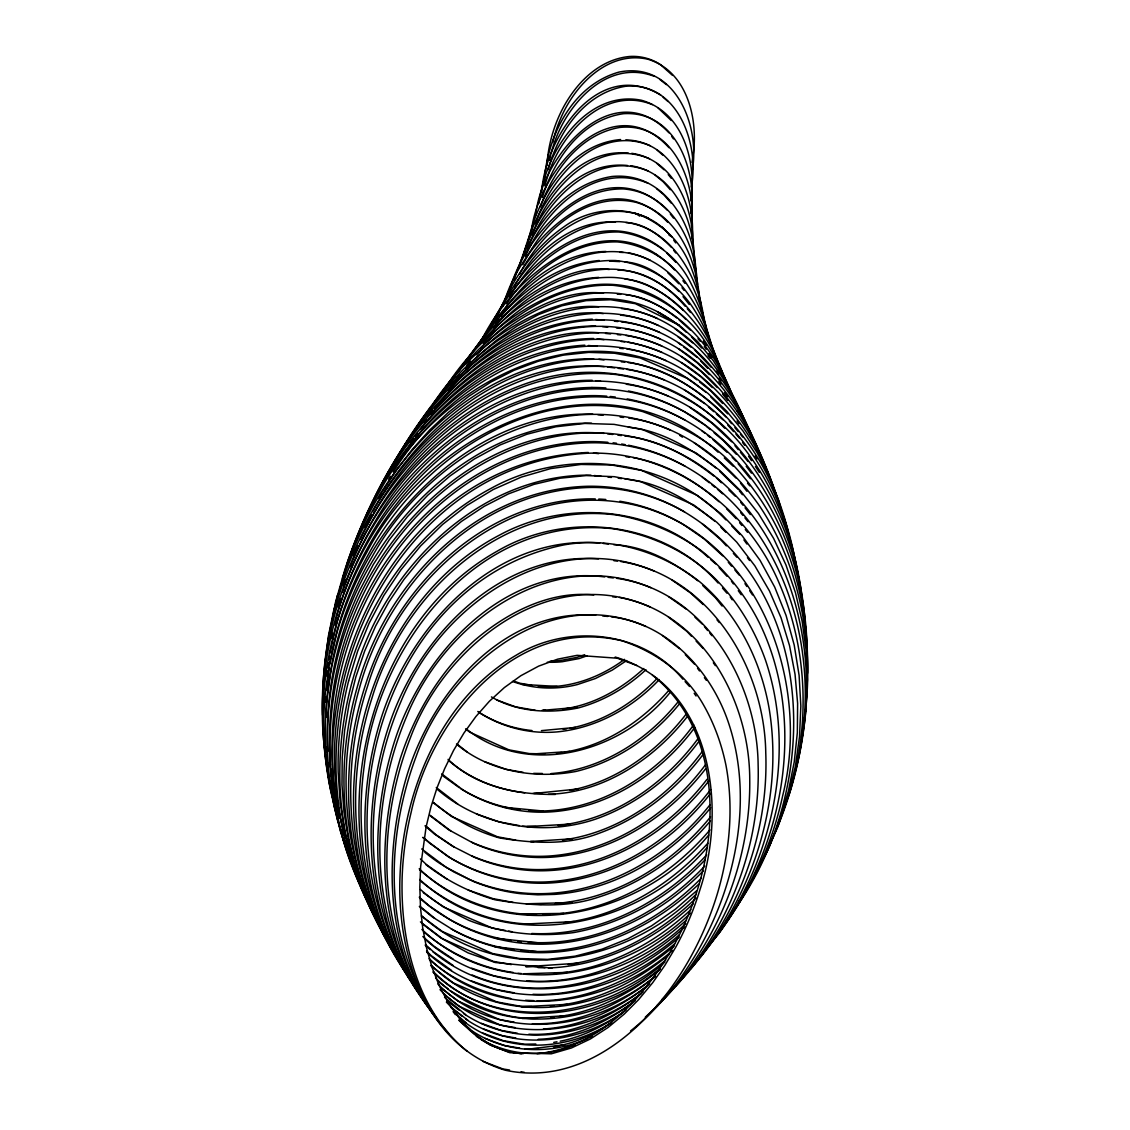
<?xml version="1.0" encoding="UTF-8"?>
<svg xmlns="http://www.w3.org/2000/svg" width="1130" height="1130" viewBox="0 0 1130 1130"><rect width="100%" height="100%" fill="white"/><g stroke="black" fill="none" stroke-linecap="round" stroke-linejoin="round"><path stroke-width="1.5" d="M692.21 238.924C695.572 197.114 674.455 141.01 625.822 139.922M694.385 267.471C696.193 225.901 676.969 173.102 630.907 165.743M691.504 226.212C696.984 182.227 672.308 121.927 619.749 127.436C579.902 134.3 553.22 170.856 540.423 206.818M322.898 694.752C323.194 660.174 329.31 625.836 339.749 592.897A347.32 342.348 -61 0 1 373.168 520.012C419.286 443.949 499.969 379.751 592.233 380.316M324.48 674.2L324.861 665.443M325.624 701.984L325.963 696.8M326.401 689.893L329.282 667.59M691.094 213.641C697.464 170.588 675.472 110.387 623.605 113.692C581.385 119.512 553.983 159.471 542.343 197.524M546.92 165.319L547.669 157.126A140.162 138.157 -61 0 1 558.347 117.704C571.074 88.38 595.793 59.777 629.438 56.5A51.302 50.568 -61 0 1 660.542 64.692L672.548 75.413M690.995 200.914C696.546 162.226 683.551 112.435 641.628 100.302C594.493 90.753 558.375 135.247 545.437 175.531A155.545 153.313 -61 0 0 538.869 203.4M693.255 154.203C698.284 118.17 686.814 71.063 647.9 59.226C608.166 50.285 574.548 85.16 560.48 118.89A140.162 138.157 -61 0 0 552.627 142.465M326.655 675.881L327.163 670.952M691.32 187.057C699.767 144.414 677.958 81.84 625.907 86.233C584.775 92.618 558.192 132.055 548.205 169.754M544.491 177.961C548.516 133.679 573.418 84.934 618.915 72.108C675.104 60.667 701.024 126.419 692.026 171.704M324.932 663.706L328.435 635.908L333.618 610.864L340.963 585.227A349.297 344.283 -61 0 1 374.27 512.625C410.967 452.311 466.831 401.376 535.253 380.584C601.047 360.131 676.898 378.211 724.74 428.242M541.651 192.34C545.027 137.224 598.236 57.376 660.64 95.005M327.644 646.346L328.322 641.416M328.774 638.125L335.511 602.276L344.805 569.901A351.43 346.387 -61 0 1 377.618 498.189C422.931 422.931 502.158 357.603 593.674 358.761M329.805 664.158L337.15 630.314A339.057 334.197 -61 0 1 368.903 553.545C420.756 458.498 531.538 383.028 642.744 411.617C676.884 424.216 710.516 439.655 735.22 467.283C753.95 487.496 769.163 510.661 780.83 535.62C799.602 577.684 808.176 623.859 807.611 669.836A339.057 334.197 -61 0 1 807.54 673.296M531.284 232.582C536.538 172.382 611.288 84.199 668.988 147.705M327.488 667.675L328.336 662.802M328.901 659.539L329.466 656.29M330.031 653.041L337.023 622.136A341.995 337.093 -61 0 1 373.493 537.668C420.035 459.599 503.034 396.192 596.965 396.828A193.343 190.575 -61 0 1 684.935 420.035M332.121 620.935L337.503 595.185M339.113 592.318L347.447 562.161A351.826 346.783 -61 0 1 379.906 491.056C439.824 380.626 596.358 298.433 705.798 392.181M535.789 214.756C541.383 156.646 612.757 72.97 668.96 132.832M549.505 160.432L550.691 155.46M527.71 242.724C537.937 196.662 569.308 144.132 620.624 139.541M331.387 638.394L332.63 633.309M334.72 624.819L337.206 614.635A345.229 340.271 -61 0 1 364.482 546.581C412.125 454.684 510.181 377.66 618.237 390.175A191.662 188.922 -61 0 1 686.984 413.17C763.753 457.749 802.809 547.895 805.747 633.972M338.209 606.951L340.497 598.914M551.087 153.793C561.497 109.667 604.423 57.22 654.482 76.402M348.619 680.867L357.589 651.346L369.129 623.237L383.805 595.524L400.924 569.831L420.558 546.016L442.593 524.447L466.874 505.491L493.189 489.558L521.255 477.114L550.691 468.597L581.018 464.444L611.485 464.981L641.473 470.348L696.942 495.223L720.926 513.712L742.071 535.634L760.024 560.282L774.7 587.077L786.085 615.483L794.206 645.046L799.108 675.359L800.845 706.066L799.517 736.817L795.393 766.253L787.949 797.314L777.977 826.524L765.448 854.746L755.462 872.756M509.319 291.328C525.549 228.5 605.299 147.832 667.166 210.025M514.093 280.24C527.993 233.769 560.607 184.557 611.952 176.492C667.166 171.237 696.772 229.715 695.967 277.217M502.836 306.032L504.474 301.399M535.535 223.684C550.042 177.565 597.304 123.636 650.202 145.728M527.894 248.445C544.801 201.62 594.14 148.906 648.14 170.955M532.329 234.772C548.318 188.781 596.682 136.363 649.51 158.765M497.285 316.442C511.141 281.568 532.654 248.487 563.898 226.876C595.595 203.442 644.976 204.29 670.74 236.184M505.011 299.86C523.981 237.244 607.135 159.104 667.646 222.186M777.694 824.279L789.107 794.616A324.593 319.931 -61 0 0 803.628 725.149C814.137 625.865 774.149 514.475 682.958 465.052A195.773 192.962 -61 0 0 628.478 445.248M525.563 256.341C544.462 210.463 594.761 160.841 647.871 183.201M768.838 845.565C809.052 765.547 815.309 667.816 779.912 584.916C748.498 508.458 671.686 449.57 587.063 453.271C405.388 463.484 299.252 673.861 345.046 837.33M494.785 319.253C517.215 273.178 558.743 218.938 615.511 222.031M488.033 330.779C516.396 268.926 595.51 195.518 663.522 249.716M387.647 474.346C427.394 396.574 500.703 323.364 592.304 319.169M479.982 343.52C511.537 275.197 607.135 197.143 674.525 269.929M522.851 264.759C541.99 226.325 577.416 188.06 623.562 188.936C670.895 192.792 695.487 241.862 697.464 284.463M514.235 286.723C538.643 240.422 593.575 193.456 648.352 218.147M475.914 348.21C504.432 302.529 548.064 252.414 606.033 251.467M519.461 274.308C541.355 232.865 585.312 190.73 635.936 202.312C677.308 214.093 697.041 259.632 699.47 299.408M744.246 893.336L756.69 872.586L769.474 846.483L780.237 818.812L788.514 790.605L794.263 761.86L797.342 732.706L797.625 703.425L795.04 674.299L789.531 645.625L781.028 617.729L769.488 591.004L754.897 565.876L736.746 542.146L716.844 522.286L693.665 504.926L640.837 481.691L614.31 476.691L586.23 475.575L560.127 478.202L533.953 484.375L508.486 493.867L484.262 506.297L461.534 521.368L440.502 538.756L421.292 558.178L404.017 579.379L388.762 602.078L375.612 626.077L364.637 651.12L355.823 677.011L349.17 703.51L344.622 730.446L342.221 757.637L341.98 784.898L343.972 812.06L348.252 838.926L354.834 865.283L360.979 882.911M422.578 419.682L430.812 407.167M388.72 479.148L390.528 476.309M393.226 472.043C447.875 383.762 563.008 314.62 666.079 360.639M458.808 371.558C477.086 342.574 500.209 316.4 527.964 296.173C551.694 280.297 579.874 265.734 609.268 269.505M509.489 297.021C532.908 258.375 571.159 221.07 619.282 221.678C669.313 224.206 698.439 274.816 704.047 319.776M382.985 490.787L396.249 470.377L412.097 449.613L429.541 430.177L448.511 412.295L468.95 396.206L490.801 382.124L513.995 370.343L538.247 361.247L563.263 355.145L588.758 352.376L614.48 353.224L640.173 357.956L687.21 378.366L707.931 393.367L726.548 411.023L742.989 430.954L757.171 452.763L768.626 475.066L778.443 499.785L786.466 528.049M465.574 362.815C495.689 315.171 539.928 265.818 599.31 260.507M443.045 391.813C489.615 313.194 606.626 237.964 685.769 319.324M433.962 403.763C453.384 373.818 477.863 347.079 506.607 325.864C534.9 306.823 568.432 289.224 603.533 293.179M506.607 303.97C531.538 266.27 570.848 230.93 618.717 232.003C647.391 235.012 674.003 252.965 688.17 278.149C697.874 295.65 704.428 314.846 707.338 334.635M450.927 381.587C484.629 331.189 534.928 280.664 598.759 277.401M396.644 464.317L398.495 461.591M400.359 458.865C454.359 375.965 563.093 310.439 661.954 352.391M499.474 316.457C526.213 277.5 567.331 240.916 617.333 241.919C645.4 244.574 671.799 260.889 687.139 284.605C698.834 302.854 706.448 323.448 710.502 344.692M726.378 921.134L733.37 911.119M735.362 908.252C820.521 789.545 820.14 590.962 682.435 510.732A188.625 185.913 -61 0 0 588.066 486.267C476.041 488.88 385.726 582.925 357.419 686.517A341.486 336.585 -61 0 0 344.495 760.871C341.105 822.88 353.563 887.22 387.35 939.976M705.473 764.784C668.452 814.546 611.655 851.921 548.728 856.046A170.249 167.805 -61 0 1 471.549 842.147M432.748 404.455C483.852 324.974 603.378 254.787 686.291 332.22M701.914 751.959C668.522 796.904 618.887 832.655 562.486 840.056M703.03 754.543C676.616 789.715 640.682 818.12 599.168 833.234C567.119 845.678 532.894 843.277 499.644 837.98C475.349 831.087 452.904 818.925 433.68 802.583M738.526 901.98L741.577 897.785M686.532 713.623C657.731 751.069 616.853 781.522 569.803 790.421M687.647 716.166C654.256 759.021 603.928 792.822 548.361 794.305M495.745 323.279L498.895 319.07M693.721 724.853C658.635 772.878 603.491 809.207 542.824 810.987A153.737 151.533 -61 0 1 528.798 810.634M694.879 727.353C659.779 774.714 605.059 810.408 544.957 812.159A153.765 151.561 -61 0 1 462.834 789.856L441.731 773.895M410.19 442.805L413.213 438.793M415.219 436.109L417.238 433.426M698.397 738.116C665.146 783.415 614.974 819.349 558.135 825.522M699.484 740.673C673.339 776.084 637.193 804.503 595.496 819.151C541.934 837.274 479.402 826.101 436.59 788.74M710.53 816.877C672.364 863.828 616.359 898.901 555.169 903.52M710.459 820.818C681.122 855.89 642.292 883.25 598.561 897.121C564.901 908.562 529.518 905.526 495.081 899.791C469.953 892.559 446.378 880.581 425.784 864.464M709.951 829.914C672.237 874.338 618.859 907.221 560.325 913.619M710.615 789.573C671.192 841.638 610.214 879.747 543.897 882.007A179.43 176.859 -61 0 1 447.635 856.314L422.62 837.415M710.615 793.387C671.375 844.195 611.132 880.92 546.016 883.18A179.43 176.859 -61 0 1 449.768 857.486L429.57 843.107L423.538 837.471M709.979 804.814C664.511 862.36 591.159 901.839 516.594 892.262A181.365 178.766 -61 0 1 469.19 879.394L453.907 871.979L439.401 863.151A194.035 191.253 -61 0 1 424.908 852.331M485.914 338.746C518.02 300.693 563.588 266.963 615.695 269.279C669.13 272.824 706.222 320.835 720.121 368.917M678.452 701.363C647.321 740.348 601.64 769.629 551.143 773.584M679.525 703.806C653.168 736.365 616.909 761.592 575.919 771.451C534.758 779.234 489.177 771.493 456.478 744.105M456.492 378.14L459.712 374.298M710.657 807.738C682.591 842.189 645.625 870.001 603.364 884.423A201.013 198.131 -61 0 1 584.252 889.875A194.021 191.238 -61 0 1 554.844 894.367L537.809 894.833L520.831 893.703A181.365 178.766 -61 0 1 473.272 881.4L446.195 867.374L421.73 848.969M706.999 779.319C666.658 831.878 603.886 870.354 536.27 869.591A174.811 172.297 -61 0 1 471.93 855.975M709.132 780.505C668.791 833.064 606.019 871.527 538.403 870.778A174.811 172.297 -61 0 1 474.063 857.147L452.283 846.059L434.047 833.714L425.007 825.818M493.782 327.629C523.684 291.286 566.314 259.038 615.553 260.55C646.275 263.629 675.203 281.257 692.436 306.95C702.902 322.742 710.629 340.144 716.081 358.252M501.07 316.329C534.589 272.556 594.79 233.726 650.287 260.31M714.683 937.49C732.099 916.345 746.393 892.771 758.287 868.108A337.291 332.446 -61 0 0 782.779 795.308C811.086 682.209 759.84 538.685 639.1 506.085C517.695 474.798 401.192 573.122 367.857 685.331A337.291 332.446 -61 0 0 352.066 760.448C347.362 815.083 354.764 871.569 378.338 921.402M705.586 768.838C668.339 817.004 612.658 853.235 550.861 857.218A170.249 167.805 -61 0 1 473.682 843.333L448.624 829.745L430.615 816.114M427.973 415.826L432.507 410.586M434.782 407.958C487.016 344.198 578.249 295.989 659.652 332.375M423.849 422.691L426.18 420.021M430.827 414.71C484.36 350.046 577.331 302.642 660.033 338.873M696.038 962.011L698.269 959.441M700.515 956.87L719.358 932.645A334.89 330.073 -61 0 0 753.809 870.044C781.098 804.306 788.5 728.652 765.617 660.513C755.151 630.766 738.808 603.138 716.886 580.396C689.13 552.132 651.459 534.589 612.559 528.67C478.202 514.757 378.197 644.171 364.128 766.663A334.876 330.073 -61 0 0 362.109 837.966C365.71 878.914 376.064 919.806 396.446 955.74M420.247 429.414C475.377 359.481 573.814 307.261 661.756 345.95M483.301 343.548C516.438 306.654 562.542 275.494 614.028 277.486C670.613 280.862 710.036 331.231 725.63 381.827M466.958 365.004L470.476 361.12M669.115 690.02C642.264 721.011 605.821 745.433 564.887 752.1M670.09 692.464C622.941 751.21 529.518 778.994 466.365 729.034M683.565 976.73L688.057 971.828M690.303 969.385C752.057 899.48 784.163 802.159 769.276 709.386C760.999 660.81 737.791 614.099 699.908 581.936C662.067 551.991 612.192 536.369 564.11 544.872C386.305 580.947 320.666 815.775 400.868 962.958M699.654 956.644L718.991 933.253A332.714 327.94 -61 0 0 777.398 805.238C790.774 744.43 786.904 678.678 759.12 622.319C744.938 594.324 725.107 569.223 700.275 549.929C675.175 531.933 645.611 519.602 615.087 514.814C501.48 501.226 402.859 594.338 372.053 697.789A332.714 327.94 -61 0 0 357.574 837.457C361.445 869.945 369.397 902.22 383.663 931.77M707.775 843.263C670.867 884.945 619.763 916.034 563.941 922.716M707.535 846.992C638.196 929.213 503.189 956.997 419.739 879.507M451.435 385.358C500.336 328.449 583.278 284.718 657.378 318.505M708.708 835.042C639.834 919.071 502.808 948.367 419.188 868.772M701.32 878.123C658.267 922.009 598.688 952.053 536.369 951.502A185.913 183.244 -61 0 1 531.255 951.347M657.18 678.353C633.859 702.846 603.575 721.773 570.142 728.271M659.313 679.54C632.461 708.03 595.976 728.243 556.68 731.943A126.857 125.035 -61 0 1 477.792 711.49M704.725 866.074C659.736 913.803 594.889 946.756 528.218 942.307M703.185 871.004C661.22 914.114 603.208 943.366 542.4 944.214A186.676 184.006 -61 0 1 449.599 919.509L429.64 906.161L419.258 897.178M657.575 1005.728L645.272 1017.198M659.934 1003.327C717.211 944.242 750.772 862.049 749.741 779.629C749.727 700.543 702.337 612.714 619.452 597.459M465.588 368.352L477.34 356.473L496.409 340.314L517.3 325.949L538.798 314.493L561.991 305.75L586.117 300.637L610.666 299.747L635.328 303.673L679.257 325.228L697.577 341.571L713.327 360.71L726.138 381.304L738.074 407.28M669.652 992.154L662.109 999.4M675.768 985.953C734.613 924.086 768.979 838.418 765.759 752.778C764.473 667.661 709.697 575.749 620.766 561.511M706.674 854.873C662.35 902.983 598.335 936.812 531.778 933.493M705.247 859.633C670.33 896.726 624.014 923.492 573.687 932.575C538.699 937.377 502.031 933.408 469.12 920.456C451.732 912.08 434.753 902.446 420.388 889.423M448.003 390.768C498.867 333.802 583.348 291.385 658.451 325.468M480.575 348.322C515.04 312.516 561.695 283.107 613.096 285.311C647.942 288.941 680.867 308.095 701.589 336.415C712.409 351.698 721.59 368.182 727.89 385.839M476.507 354.82C516.848 313.632 575.905 281.681 634.862 296.385C683.043 309.62 716.646 352.32 733.328 397.619M696.066 898.053C661.191 931.869 616.683 957.52 568.206 964.512M693.1 903.915C654.002 940.584 602.488 965.896 548.446 967.986M679.187 937.109C639.015 971.856 586.936 996.42 532.965 994.301M690.797 909.707C653.578 944.468 605.525 969.71 554.237 973.537M690.444 913.139C620.215 982.337 497.214 1000.954 421.9 929.425M674.087 946.078C636.091 978.382 587.628 1001.067 537.103 1000.785M698.651 884.267C655.852 925.216 598.547 953.296 538.502 952.675A185.927 183.258 -61 0 1 453.158 929.948L432.465 916.995L419.329 906.387M656.558 1005.912C721.957 944.68 760.674 854.831 758.131 765.038C757.34 682.04 704.428 590.651 616.782 578.334M684.724 926.981C629.269 978.778 544.533 1005.912 472.156 974.992M679.102 934.934C612.969 994.485 504.531 1011.124 432.818 951.7M696.504 890.878L675.359 909.226L651.487 925.894L627.941 938.733L602.106 949.144L575.212 956.149L547.598 959.384L519.899 958.565L492.708 953.565L442.24 931.459L421.349 915.992M695.995 894.353C624.904 965.867 501.183 987.408 422.083 916.148M643.832 668.508C621.331 689.201 593.292 705.078 562.669 709.089M645.965 669.695C626.783 687.577 603.561 701.052 578.221 707.959C549.463 713.793 517.144 712.154 491.437 696.913M686.193 920.286C643.012 958.847 585.608 985.289 526.82 980.826M685.741 923.62C616.825 989.626 498.033 1005.912 424.442 938.606M630.512 1030.984C657.462 1009.74 679.158 982.493 696.631 953.113A326.598 321.923 -61 0 0 724.033 893.053C742.537 838.22 747.057 777.214 728.186 721.844C710.699 670.457 667.124 623.167 611.231 616.811M660.358 969.046C631.557 992.945 596.866 1011.166 559.548 1016.506M654.764 976.49C593.829 1027.594 494.361 1038.046 435.601 977.959M655.499 976.306C621.133 1004.598 577.67 1025.094 532.414 1023.724M649.651 983.792C590.764 1033.258 494.022 1042.157 437.875 983.99M668.974 954.61C637.998 980.289 600.68 999.782 560.494 1005.107M665.711 960.034C601.626 1015.785 495.434 1028.371 431.547 965.557M674.554 943.875C606.683 1003.765 496.268 1016.59 426.801 952.237M664.821 962.082C602.375 1018.497 496.889 1034.572 432.861 972.012M659.977 968.594C597.544 1021.817 494.94 1033.216 433.736 971.998M646.289 986.589C616.938 1009.938 581.145 1026.647 543.403 1029.006M643.027 991.872C585.82 1038.781 493.386 1046.309 439.994 989.654M672.435 950.613C605.906 1009.019 496.31 1023.766 429.118 958.508M635.116 1000.799C607.389 1022.311 573.743 1038.286 538.205 1039.275M625.949 1010.22C580.326 1043.809 513.995 1052.143 465.814 1019.161M641.487 993.468C609.508 1018.172 570 1036.295 528.854 1034.218M632.8 1002.352C585.015 1038.611 514.701 1048.131 463.498 1013.497M624.509 659.355C599.861 677.633 569.294 688.806 538.36 686.461M626.642 660.542L612.248 670.104L595.355 678.537L577.543 684.512A112.237 110.627 -61 0 1 512.497 681.461M611.768 1022.579C594.309 1034.515 574.407 1043.456 553.474 1046.874M622.997 1012.565C604.042 1025.715 583.009 1036.789 560.212 1041.196M611.217 1022.791C566.003 1052.143 502.116 1054.601 459.966 1018.243M589.224 1037.736L592.148 1036.238M587.769 1038.498C546.002 1057.482 492.539 1052.51 458.709 1020.164M584.676 654.694L577.02 657.378L560.183 660.527A101.234 99.779 -61 0 1 550.183 661.107M586.809 655.88L579.153 658.564L562.316 661.714A101.248 99.793 -61 0 1 547.301 662.194M563.347 1049.021L574.845 1045.038M561.709 1049.586C532.64 1057.878 501.55 1052.807 476.281 1036.281M553.728 1042.383L556.977 1041.789M563.206 729.373L566.667 728.822M556.469 753.187L561.511 752.538M527.47 1049.29L565.212 1044.614M550.804 1017.579L554.307 1017.141M550.423 1006.223L553.771 1005.855M534.377 793.415L578.094 788.994M541.411 730.644L575.34 727.438M543.135 710.29L577.148 707.366M537.033 1053.669C598.688 1048.131 644.707 997.056 673.522 946.135A298.659 294.379 -61 0 0 697.846 888.463C720.29 816.849 715.389 725.107 652.42 675.161M530.323 754.162L569.93 751.45M525.803 966.743L578.235 963.184M543.262 914.735L550.084 914.283M530.38 841.469L572.514 838.799M522.032 1018.483L566.554 1015.644M591.936 387.477C492.355 388.678 406.941 460.362 362.349 545.394A345.229 340.271 -61 0 0 335.073 613.463C326.033 646.544 321.245 680.924 322.587 715.248M527.06 826.609L569.972 824.137M521.17 1006.802L567.204 1004.372M520.436 924.284L574.252 921.572M524.221 973.792L567.401 972.393M526.241 903.802L571.907 902.573M524.687 1048.923L538.29 1048.626M517.102 914.071L563.743 913.393M535.818 1044.035L524.362 1044.205L503.33 1040.688L482.538 1032.947M533.092 793.345L541.482 793.302M542.174 710.276L545.62 710.261M533.643 773.372L542.4 773.485M526.283 966.489L538.05 966.715M544.632 753.936L529.264 753.569L508.924 749.854L469.727 732.155L465.602 728.935M530.676 841.525L534.038 841.61M536.778 1018.271C506.014 1019.684 476.563 1006.858 450.997 991.081M522.554 826.214L536.129 826.609M531.905 1006.59L520.111 1006.209L496.72 1001.886L453.243 982.888L430.629 965.529M531.354 924.1C491.239 923.267 452.367 906.924 421.462 881.725M537.993 967.591L544.971 967.859M526.453 903.76L541.397 904.41M525.521 1000.29L533.784 1000.643M517.978 973.368L521.283 973.523M524.574 973.679L534.462 974.159M625.879 222.554C643.86 223.104 659.44 235.026 671.531 247.456M609.593 261.072L619.876 261.623M625.017 261.906C646.077 263.304 664.341 277.048 678.876 291.441M521.834 684.385L557.132 686.433M619.847 252.301L623.308 252.499M628.492 252.809C676.291 262.541 704.583 310.27 714.019 354.99M517.893 941.7L521.34 941.897M536.439 914.749C493.852 914.156 451.548 898.096 419.654 869.803M628.351 153.115C575.721 147.903 539.745 201.423 525.987 245.832A178.554 175.998 -61 0 0 523.091 256.68M631.783 153.327C673.847 159.457 693.156 206.564 693.199 244.758M625.059 279.096C647.645 280.974 667.336 295.326 683.339 310.496M617.277 294.139L620.709 294.365M625.851 294.732C644.552 296.441 662.067 306.456 676.644 317.883M617.983 270.127C644.495 270.155 668.48 286.554 685.105 306.202M627.517 165.503C572.034 159.895 534.222 216.579 520.125 263.46A191.761 189.007 -61 0 0 518.84 268.036M598.872 306.753C562.938 303.73 528.445 320.878 498.966 339.833C472.792 358.224 450.051 381.093 430.784 406.56A338.011 333.166 -61 0 0 418.043 424.824M621.528 308.561C680.401 314.832 723.497 366.671 743.71 419.075M555.353 794.447C516.904 794.715 476.733 786.861 448.059 759.402M603.307 313.603C566.596 308.97 530.648 325.059 499.884 343.661C466.775 365.4 438.807 394.271 416.32 426.745A335.652 330.836 -61 0 0 404.469 445.347M620.539 315.143C684.752 321.824 731.407 379.256 751.422 437.056M584.817 345.187C496.776 350.187 423.016 414.3 380.287 487.92A351.769 346.712 -61 0 0 348.69 560.169M588.32 345.498L597.092 346.303M619.904 348.351L623.407 348.676M626.924 348.986C705.304 361.134 760.222 433.878 779.912 506.763M595.708 319.493L604.239 320.284M614.466 321.231L617.884 321.541M621.288 321.866C687.125 329.197 735.39 387.59 756.196 447.014M503.118 807.187L542.824 810.987M595.595 325.963C500.519 326.019 422.465 403.678 381.884 483.824A346.331 341.359 -61 0 0 379.567 488.584M602.544 326.641L607.756 327.135M616.443 327.983L619.918 328.322M625.144 328.816C692.153 338.689 740.616 398.212 761.846 459.317M593.787 594.987C549.971 590.397 507.455 612.418 474.897 640.159C439.711 671.729 414.865 713.539 400.373 758.287C374.821 842.147 377.434 942.575 433.171 1014.02M612.615 596.809L616.034 597.134M598.702 332.757C552.994 329 508.754 350.286 472.269 376.135C432.013 406.348 400.006 446.689 377.491 491.564A349.128 344.113 -61 0 0 367.123 514.447M605.525 333.435L610.638 333.943M617.446 334.621L620.864 334.974M625.978 335.483C696.673 346.444 747.156 409.95 768.315 474.882M551.934 968.128L495.18 962.492L468.06 952.887L443.073 939.228L420.431 921.91M595.68 615.2C503.104 608.11 431.547 693.82 406.984 775.265C381.417 860.552 385.048 965.048 448.554 1033.272M602.587 615.921L607.77 616.457M592.798 414.202C499.008 411.108 416.038 477.75 370.174 555.282A335.243 330.426 -61 0 0 329.113 666.008L325.115 695.36A322.488 317.869 -61 0 0 329.226 783.683L336.006 812.371M597.925 414.738L603.053 415.289M620.144 417.097L623.562 417.464M628.69 418.001C682.026 425.473 728.073 461.69 758.71 504.757C791.918 553.714 807.526 613.053 807.752 671.898A335.243 330.44 -61 0 1 805.337 711.858M591.499 423.199C488.16 421.603 399.413 500.039 357.25 589.789A332.347 327.573 -61 0 0 336.881 645.216A327.432 322.742 -61 0 0 326.556 703.284A328.11 323.406 -61 0 0 330.765 791.297L337.446 819.9L341.882 832.965M628.322 427.14C660.951 430.417 690.529 448.102 715.926 467.961M494.46 938.14L540.267 943.027M593.631 338.506C499.601 339.607 420.967 410.741 378.381 489.94A351.19 346.147 -61 0 0 355.795 541.595M597.078 338.887L603.999 339.636M621.274 341.514L624.735 341.882M628.195 342.263C704.032 355.738 756.775 425.699 776.098 496.72M598.858 359.34L604.042 359.905M621.316 361.826L624.777 362.207M628.238 362.589C666.093 367.476 699.611 390.302 725.983 416.97M590.919 475.151C486.635 473.894 398.099 556.398 362.504 649.934C329.098 738.017 330.864 842.245 379.129 924.566M594.338 475.532L601.16 476.295M607.982 477.058L611.401 477.453M618.223 478.216L621.641 478.597M625.045 478.979C658.62 482.03 688.905 500.406 714.711 521.114M588.363 452.48C383.225 460.362 276.257 719.316 362.433 889.776M593.504 453.059L598.646 453.653M626.105 456.774L629.537 457.17M632.97 457.551C664.991 463.243 694.865 480.137 718.991 501.72M595.637 380.697L600.75 381.29M626.317 384.242C729.74 399.752 793.712 505.181 802.512 602.728M599.705 543.036C494.912 534.095 410.204 625.568 380.965 718.779C354.086 804.503 359.015 904.777 410.416 980.529M603.194 543.445L608.434 544.053M613.675 544.66C644.962 546.087 673.621 561.765 697.775 580.749M604.72 576.936C506.861 564.322 426.081 649.722 396.461 735.517C366.459 823.756 369.581 930.343 427.79 1006.604M608.166 577.331L613.336 577.939M494.587 946.643L536.369 951.502M598.533 558.884C500.618 551.553 420.318 634.763 390.288 721.604C359.326 811.241 363.21 919.41 421.674 997.211M613.929 560.706L617.347 561.102M604.225 366.614C506.438 358.083 419.767 429.965 372.886 510.209A350.865 345.822 -61 0 0 342.404 578.348M607.714 367.038L614.692 367.886M618.181 368.324L623.407 368.959M626.896 369.383C722.451 384.822 784.149 479.275 796.622 569.916M604.027 433.383C503.415 424.018 412.394 497.002 366.869 581.837A328.011 323.307 -61 0 0 329.183 703.99A334.833 330.031 -61 0 0 329.904 780.788M607.502 433.821L612.7 434.485M617.912 435.149L621.373 435.587M624.848 436.025C657.787 439.118 688.057 455.87 713.75 475.956M523.204 1053.697C498.274 1052.355 475.631 1038.512 459.529 1019.952M509.545 1070.011L502.991 1068.98L483.033 1061.423M521.001 1071.805L524.278 1072.313M519.63 1048.089L504.46 1045.575L485.095 1038.385M521.326 1053.739L507.751 1051.493L489.869 1044.869L481.098 1039.628M524.744 792.794C496.96 789.602 469.713 778.782 448.497 760.363M535.267 710.29L515.704 706.886L496.579 699.936M515.125 1027.608L500.237 1025.051L459.063 1006.223L444.161 994.414M531.58 685.274L519.701 683.198L513.585 680.98M515.845 1038.018L502.257 1035.645L483.386 1028.907M517.441 1033.286L501.226 1030.433L481.507 1023.413M523.247 772.397L506.056 769.346L484.714 761.733M511.297 964.596L493.047 961.305L440.94 938.041L422.295 923.789M515.69 840.113L497.511 836.807L451.605 816.524L432.889 802.413M514.15 1022.212L499.291 1019.5L458.3 1001.166L440.601 987.691M519.207 825.592L499.121 821.891L476.521 813.995M505.393 930.499L492.299 928.041L443.469 907.051L423.256 892.629M508.67 931.106L511.947 931.727M514.023 992.79L495.251 989.287L471.45 980.967M510.704 998.454C481.225 992.62 452 979.724 429.428 959.554M513.119 902.446L492.948 898.618L468.201 890.073M513.077 972.436C480.702 967.902 449.98 953.706 424.88 932.872M511.057 940.598C477.453 935.485 445.277 920.668 419.724 898.237M510.35 978.99L494.008 975.826L471.719 968.241M664.539 379.991C551.553 333.435 429.188 412.831 375.019 511.396A350.865 345.822 -61 0 0 360.343 539.49M654.369 571.173C550.211 526.622 439.951 606.132 400.882 701.716C363.705 787.794 361.84 892.601 408.382 975.515M650.866 587.699C549.943 544.971 444.5 623.647 406.97 715.629C369.637 803.359 367.999 911.43 419.767 993.779M667.971 395.98C555.833 347.885 431.476 423.256 375.301 521.198A347.32 342.348 -61 0 0 342.404 592.501M670.387 430.106C556.624 380.372 428.27 455.362 372.307 556.469A335.243 330.426 -61 0 0 331.245 667.194L327.248 696.546A322.488 317.869 -61 0 0 326.033 717.395M645.795 626.444C547.753 583.306 447.847 666.841 416.123 756.507C384.581 840.508 383.409 943.155 436.872 1018.653M650.329 607.078C549.717 562.189 445.008 644.948 410.557 737.325C377.858 821.002 375.852 922.419 424.456 1000.431M652.391 104.624C603.745 85.018 560.367 134.032 547.556 176.718A155.545 153.313 -61 0 0 544.815 185.885M615.172 657.039C711.886 685.571 727.579 806.651 699.979 889.649A298.659 294.379 -61 0 1 675.655 947.321L664.807 965.458L652.66 982.747L638.507 999.739L624.325 1014.006L608.081 1027.467L590.425 1038.95L571.441 1047.962L551.313 1053.81L509.87 1052.722L491.253 1045.377L474.642 1034.162L460.489 1019.952L448.751 1003.624L439.146 985.53L431.928 967.082L426.462 947.618L422.691 927.744L420.501 907.616L419.823 887.149L420.6 866.865L426.123 826.835L430.911 807.088L437.07 787.695L444.599 768.796L453.526 750.504L463.95 733.017L475.885 716.547L489.347 701.306L504.333 687.591L520.803 675.74L538.629 666.135L557.613 659.171L577.091 655.329L617.305 658.211L636.797 665.499M701.787 311.47C700.219 294.676 695.812 278.206 689.074 262.753C679.031 239.249 659.482 221.706 635.385 213.33L639.764 216.141M679.257 325.228L657.378 311.767L677.124 324.042M668.889 234.899L671.799 236.777L662.025 226.918M679.639 435.333L682.478 437.155M704.922 425.12L684.851 411.984A191.803 189.063 -61 0 0 628.407 390.994M453.116 959.088L434.019 946.248L422.846 936.558M454.415 847.232L436.18 834.901L425.855 825.875M684.257 389.779L704.499 403.523M453.088 965.416L433.553 951.912L425.996 945.132M672.11 580.114L690.43 592.869L703.185 604.55M711.589 446.548C594.14 350.342 428.99 432.38 366.77 552.358A339.057 334.197 -61 0 0 335.017 629.128C321.146 680.26 318.603 734.783 330.511 786.565M668.649 596.697L686.404 609.24M447.212 879.295L426.547 864.676L420.402 858.927M655.216 253.699L658.041 255.733M689.893 407.351L711.928 423.157L731.703 441.788M443.214 776.126L459.359 787.709M681.263 362.518L700.953 376.77L712.352 387.604M451.534 970.472L431.349 955.74L426.519 951.093M694.004 442.621L717.847 460.277L735.927 478.004M457.749 804.023L436.279 787.511M678.537 348.831L697.323 362.857L709.343 374.652M438.369 981.617L448.186 988.976M681.263 356.515L700.939 371.318L717.352 387.59M429.979 815.196L450.757 830.931M465.631 1014.684L444.514 997.324M447.212 1001.025L459.43 1010.375M662.477 635.554L679.497 648.648M668.437 617.051L686.743 631.246L691.419 636.162M467.947 1020.348L452.155 1008.073L446.35 1002.084M451.336 1007.918L461.873 1016.096M678.268 342.743L680.952 344.82M683.622 346.91L697.026 357.32M457.226 744.204L466.888 751.817M677.986 336.782L691.108 347.178M688.523 373.253L696.786 379.793M699.541 381.968L710.572 390.698L722.663 403.481M659.75 79.383L666.361 84.623M702.013 430.897L704.739 433.073M707.479 435.248L710.205 437.423M712.931 439.598L727.212 452.424M702.366 477.213L709.245 482.694M711.999 484.897L714.753 487.087M717.508 489.29L722.593 493.796M674.963 328.59L692.704 342.87M420.148 906.514L434.598 918.182M658.112 107.972L671.262 120.514M655.118 175.079L663.239 181.817L670.302 189.713M656.558 188.668L663.875 194.798L671.291 203.188M706.236 426.222L710.177 429.527M714.118 432.832L723.299 440.545L736.336 454.274M679.172 320.016L690.261 329.974M702.394 523.953L720.573 539.547L726.392 545.861M459.557 1020.235L469.812 1029.091M708.213 557.443C652.73 505.717 565.226 499.446 499.573 535.069C436.251 568.051 391.602 629.523 369.92 696.617A332.714 327.94 -61 0 0 355.456 836.271C360.668 882.177 375.16 927.631 401.8 965.712M710.728 559.618L715.77 563.969M453.158 1011.618L465.927 1022.763M708.468 407.012L713.736 411.645M716.378 413.976L722.988 419.781M663.098 97.194L668 101.545M657.137 150.092L662.844 155.149M656.841 163.384L663.988 169.754M691.518 336.895L701.744 348.04M425.134 945.09L430.163 949.61M667.816 272.782L678.749 283.729M722.762 555.847L704.089 538.869L683.41 524.532A185.009 182.354 -61 0 0 619.847 501.24M467.213 1051.338C416.038 1009.74 400.175 939.637 402.181 876.456A320.115 315.524 -61 0 1 411.136 812.343C431.589 718.355 515.591 615.44 622.051 640.795C656.092 652.01 686.065 673.777 703.75 705.346C714.386 724.062 721.703 744.416 725.997 765.476C733.921 808.077 729.669 852.204 717.409 893.548A320.101 315.51 -61 0 1 692.591 953.452C657.095 1020.108 586.851 1088.021 505.124 1070.167C424.357 1045.66 396.545 951.333 400.048 875.284A320.115 315.524 -61 0 1 409.004 811.156C424.357 748.71 459.514 687.958 516.396 655.089C568.8 623.266 642.956 630.95 682.859 679.172M712.988 447.522L718.016 452.17M724.302 457.975L733.088 466.097M694.964 617.234L702.309 624.071M726.548 508.768L736.237 518.727M710.756 396.898L727.706 413.834M702.846 585.623L715.502 597.798L722.084 606.047M716.462 477.934L721.434 482.764M728.907 490.01L735.122 496.056M719.768 471.38L738.173 489.361M732.184 457.353L735.913 461.04M720.926 527.315L725.898 532.272M666.898 253.162L675.924 262.372M700.6 360.993L707.733 368.338M685.303 654.651L694.569 664.242M725.841 519.842C666.403 456.831 565.509 447.127 491.056 488.372C417.973 527.357 366.713 600.185 346.486 679.681A343.238 338.322 -61 0 0 336.034 770.801C337.517 817.936 347.588 865.524 370.414 907.093M731.703 525.93L739.938 534.448M695.035 350.286L711.166 367.25M696.094 641.077L703.1 648.465M428.807 1008.002L431.222 1010.573M733.37 553.432L736.859 557.217M685.091 681.616L689.554 686.489M719.132 567.67L726.986 576.286M727.706 425.021L733.596 431.589M735.955 434.217L739.486 438.158M698.001 338.718L700.205 341.218M718.073 583.024C663.818 521.043 566.737 510.068 496.861 551.369C419.71 594.705 373.748 679.653 361.995 765.49A334.876 330.073 -61 0 0 359.976 836.779C364.143 884.945 377.999 933.225 405.952 973.128M722.508 588.109L726.929 593.179M687.28 308.73L690.557 312.502M728.285 562.288L731.59 566.158M734.895 570.029L739.317 575.17M717.042 619.904L719.273 622.545M747.552 483.216L749.769 485.858M729.33 420.982L731.562 423.651M734.91 427.663L738.243 431.66M740.475 434.33L742.707 437.013M739.627 522.795L741.887 525.492M745.292 529.56L747.552 532.272M734.98 445.743L738.243 449.698M740.433 452.325L748.06 461.548M704.442 626.656L707.648 630.526M709.781 633.097L711.914 635.682M708.044 355.696L710.134 358.252M738.158 463.766L750.475 478.725M740.743 512.78L742.834 515.337M744.924 517.893L748.06 521.721M668.226 174.557L671.277 178.286M682.026 287.769L684.201 290.466M683.029 296.653L689.258 304.464M724.726 392.618L727.904 396.602M740.8 502.483L742.919 505.152M745.037 507.836L750.348 514.531M739.246 490.702L742.438 494.742M670.33 214.064L673.508 218.09M722.607 393.946L727.706 400.43M740.489 483.103L746.916 491.282M682.901 280.72L685.006 283.418M746.21 466.28L751.478 473.159M747.424 557.712L749.571 560.508M673.635 250.224L675.726 252.979M718.864 381.333L720.94 384.087M673.734 240.224L675.74 242.908M719.132 378.084L721.124 380.796M697.521 668.268L699.484 670.952M704.4 677.661L706.363 680.345M743.921 539.928L746.916 544.039M412.422 983.284L414.413 986.038M737 420.967L739.02 423.778M731.463 581.216L733.412 583.913M738.285 590.679L741.209 594.747M716.604 371.163L718.666 374.03M742.565 442.437L744.628 445.291M453.469 1011.972L455.418 1014.684M713.341 662.787L715.375 665.655M671.729 136.433L673.48 138.919M694.187 693.297L696.052 696.009M704.315 346.486L706.193 349.269M709.033 353.422L711.858 357.589M730.248 596.993L732.184 599.818M748.569 456.252L751.506 460.645M755.419 466.492L759.346 472.34M744.967 583.659L746.859 586.484M749.684 590.722L752.524 594.959M703.312 341.091L706.193 345.483M755.179 455.955L757.1 458.865M737.113 410.84L738.935 413.707M427.098 1004.655L428.863 1007.466M390.528 946.742C355.879 891.33 344.339 823.77 349.933 759.261A337.291 332.446 -61 0 1 365.725 684.144C396.079 587.868 481.465 502.031 586.527 498.923A185.009 182.354 -61 0 1 595.27 498.923M392.251 949.596L393.96 952.435M410.105 978.509L411.829 981.504M363.775 890.92L365.908 895.539M357.518 878.137C328.392 814.49 323.053 741.351 337.927 673.311A324.593 319.931 -61 0 1 360.428 607.05C401.673 516.551 491.027 440.841 594.112 441.604A195.773 192.962 -61 0 1 607.884 442.31M371.304 907.489C351.444 861.908 343.803 811.566 346.628 762.044A341.486 336.585 -61 0 1 359.552 687.704C387.858 584.111 478.174 490.053 590.199 487.454A188.639 185.927 -61 0 1 684.568 511.918M353.676 864.747L357.913 875.835M348.591 854.972L340.469 831.398L334.085 806.029L329.904 780.788M763.089 462.467L764.064 465.73M353.069 863.165L345.159 833.46L340.215 803.148L338.153 771.988A343.238 338.322 -61 0 1 348.619 680.867M345.907 840.692L348.492 850.777M339.396 818.12C329.084 770.957 329.833 721.604 340.059 674.483A324.593 319.931 -61 0 1 362.561 608.237C403.805 517.738 493.16 442.028 596.245 442.791A195.773 192.962 -61 0 1 685.091 466.238M790.901 544.505C774.742 456.478 708.595 369.976 614.847 360.117C516.495 350.738 427.818 418.298 379.751 499.375A351.43 346.387 -61 0 0 372.759 511.565M327.022 764.897C318.406 717.14 322.036 667.618 334.89 620.949A341.995 337.093 -61 0 1 371.375 536.482C417.902 458.427 500.915 395.006 594.832 395.641A193.343 190.575 -61 0 1 606.768 396.178M332.036 781.96L332.87 787.017M800.125 588.829C794.404 540.154 776.875 492.638 747.749 453.059C716.505 410.487 667.929 381.982 615.808 374.524C516.212 364.241 425.417 431.646 376.403 513.811A349.297 344.283 -61 0 0 350.088 567.048M800.548 592.12L800.986 595.411M802.865 606.16L803.402 611.302M322.968 722.211L323.646 734.387M804.122 618.167L804.207 621.613M364.722 527.173A351.43 346.387 -61 0 1 366.261 524.023M367.052 522.456A351.43 346.387 -61 0 1 371.092 514.659M378.522 498.259A351.826 346.783 -61 0 1 382.039 492.242M364.637 520.662A349.128 344.113 -61 0 1 366.487 516M598.787 499.05A185.009 182.354 -61 0 1 605.821 499.502M613.067 442.833A195.773 192.962 -61 0 1 616.5 443.257M621.655 444.019A195.773 192.962 -61 0 1 625.074 444.599M792.031 783.104A328.166 323.463 -61 0 0 805.069 717.225C814.476 621.599 779.036 515.916 695.572 462.283A196.564 193.739 -61 0 0 592.289 432.804C496.437 434.104 412.662 500.957 369.002 583.024A328.011 323.307 -61 0 0 331.316 705.162A334.833 330.031 -61 0 0 330.356 764.968M791.014 786.353A328.166 323.463 -61 0 1 789.432 791.212M331.443 776.875A334.833 330.031 -61 0 1 330.624 768.372M799.63 750.504A332.319 327.545 -61 0 0 805.987 709.343L807.385 679.893L806.114 650.47L802.159 621.316L795.463 592.713L785.972 564.972L773.626 538.417L758.399 513.458L740.305 490.533L719.443 470.165L695.981 452.89L642.73 429.64L614.056 424.357L584.86 423.439L555.776 426.787L526.891 434.259L500.082 444.98L474.219 459.063L450.051 475.928L427.733 495.251L407.407 516.692L389.186 539.956L373.281 564.576L359.382 590.962A332.347 327.573 -61 0 0 332.545 675.217A327.432 322.742 -61 0 0 327.446 733.921A328.11 323.406 -61 0 0 327.968 751.252M329.197 766.79A328.11 323.406 -61 0 1 328.858 763.343M804.899 715.304A335.243 330.44 -61 0 1 804.179 720.488M326.994 752.17A322.488 317.869 -61 0 1 326.612 746.958M807.272 680.204A339.057 334.197 -61 0 1 806.326 694.032M527.851 951.178A185.913 183.244 -61 0 1 521.057 950.627M514.291 949.836A185.913 183.244 -61 0 1 510.901 949.341M507.525 948.776A185.913 183.244 -61 0 1 451.025 928.775M610.186 396.475A193.343 190.575 -61 0 1 615.299 397.04M627.178 398.904A193.343 190.575 -61 0 1 682.803 418.863C765.886 463.95 806.636 561.327 807.117 652.603A341.98 337.079 -61 0 1 807.102 660.838M591.936 387.463A191.803 189.063 -61 0 1 605.85 387.957M343.633 584.789A349.297 344.283 -61 0 1 345.3 579.916M353.549 555.014A350.865 345.822 -61 0 1 357.532 545.663M520.196 809.772A153.737 151.533 -61 0 1 516.975 809.32M513.74 808.798A153.737 151.533 -61 0 1 460.701 788.669M399.413 454.161A335.652 330.836 -61 0 1 403.608 446.802M409.95 437.917A338.011 333.166 -61 0 1 417.125 426.25M531.933 730.545A126.843 125.02 -61 0 1 478.597 712.239M692.803 157.451A140.162 138.157 -61 0 1 692.012 162.296"/></g></svg>
